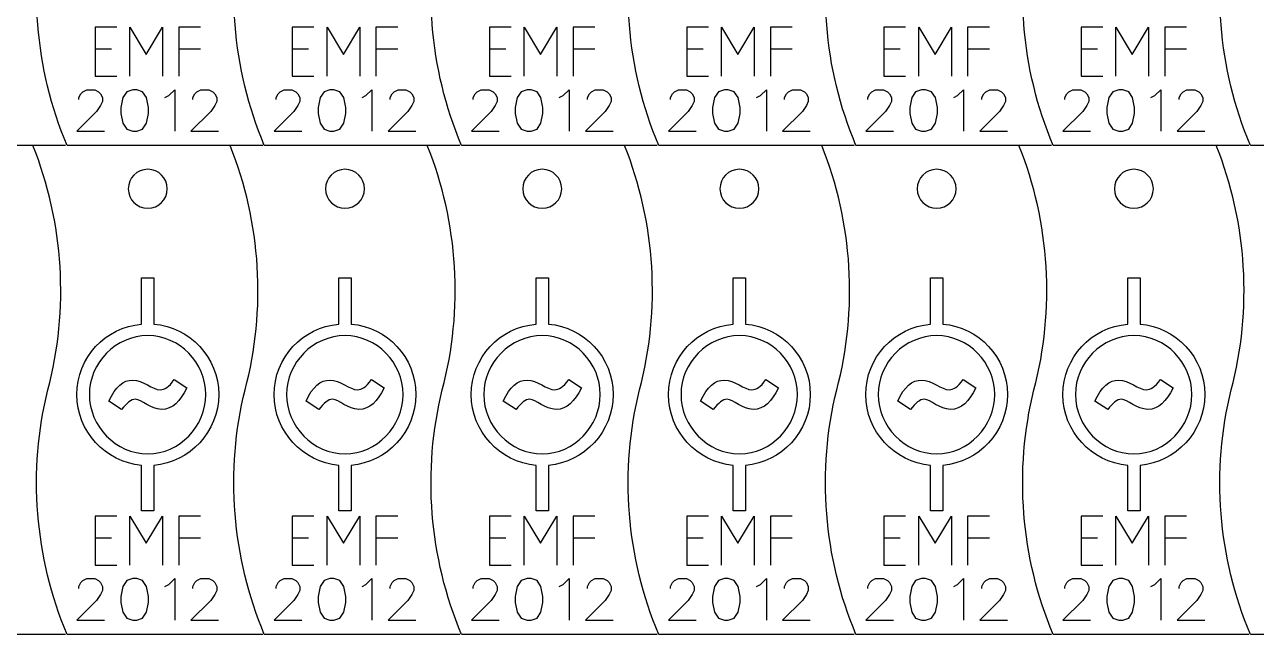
# Model space of a CAD drawing. Header units: millimetres. Extents: x 17 to 566, y -11 to 289.
# Drawn here: x 158 to 284, y -11.3 to 51 of the extents above; entities that cross this region are included whole.
import ezdxf

# ---------------------------------------------------------------- set-up
doc = ezdxf.new("R2010")
doc.units = ezdxf.units.MM
doc.layers.add('cut', color=7, linetype='CONTINUOUS')

msp = doc.modelspace()

# ---------------------------------------------------------------- linework, layer by layer
at = {"layer": 'cut', "color": 5}
for points in [[(165.219648, 50.748061), (165.219648, 45.748059)], [(167.441869, 50.748061), (165.219648, 50.748061)], [(168.782224, 50.748061), (170.448887, 47.970283)], [(168.782224, 45.748059), (168.782224, 50.748061)], [(170.448887, 47.970283), (172.115553, 50.748061)], [(172.115553, 50.748061), (172.115553, 45.748059)], [(173.78222, 50.748061), (173.78222, 45.748059)], [(176.004443, 50.748061), (173.78222, 50.748061)], [(185.388885, 50.748061), (185.388885, 45.748059)], [(187.611106, 50.748061), (185.388885, 50.748061)], [(188.951461, 50.748061), (190.618124, 47.970283)], [(188.951461, 45.748059), (188.951461, 50.748061)], [(190.618124, 47.970283), (192.28479, 50.748061)], [(192.28479, 50.748061), (192.28479, 45.748059)], [(193.951456, 50.748061), (193.951456, 45.748059)], [(196.17368, 50.748061), (193.951456, 50.748061)], [(205.558122, 50.748061), (205.558122, 45.748059)], [(207.780342, 50.748061), (205.558122, 50.748061)], [(209.120698, 50.748061), (210.787361, 47.970283)], [(209.120698, 45.748059), (209.120698, 50.748061)], [(210.787361, 47.970283), (212.454027, 50.748061)], [(212.454027, 50.748061), (212.454027, 45.748059)], [(214.120693, 50.748061), (214.120693, 45.748059)], [(216.342917, 50.748061), (214.120693, 50.748061)], [(225.727359, 50.748061), (225.727359, 45.748059)], [(227.949579, 50.748061), (225.727359, 50.748061)], [(229.289935, 50.748061), (230.956598, 47.970283)], [(229.289935, 45.748059), (229.289935, 50.748061)], [(230.956598, 47.970283), (232.623264, 50.748061)], [(232.623264, 50.748061), (232.623264, 45.748059)], [(234.28993, 50.748061), (234.28993, 45.748059)], [(236.512154, 50.748061), (234.28993, 50.748061)], [(245.896596, 50.748061), (245.896596, 45.748059)], [(248.118816, 50.748061), (245.896596, 50.748061)], [(249.459171, 50.748061), (251.125835, 47.970283)], [(249.459171, 45.748059), (249.459171, 50.748061)], [(251.125835, 47.970283), (252.792501, 50.748061)], [(252.792501, 50.748061), (252.792501, 45.748059)], [(254.459167, 50.748061), (254.459167, 45.748059)], [(256.681391, 50.748061), (254.459167, 50.748061)], [(266.065833, 50.748061), (266.065833, 45.748059)], [(268.288053, 50.748061), (266.065833, 50.748061)], [(269.628408, 50.748061), (271.295072, 47.970283)], [(269.628408, 45.748059), (269.628408, 50.748061)], [(271.295072, 47.970283), (272.961738, 50.748061)], [(272.961738, 50.748061), (272.961738, 45.748059)], [(274.628404, 50.748061), (274.628404, 45.748059)], [(276.850627, 50.748061), (274.628404, 50.748061)], [(165.219648, 48.525837), (166.886311, 48.525837)], [(173.78222, 48.525837), (176.004443, 48.525837)], [(185.388885, 48.525837), (187.055548, 48.525837)], [(193.951456, 48.525837), (196.17368, 48.525837)], [(205.558122, 48.525837), (207.224785, 48.525837)], [(214.120693, 48.525837), (216.342917, 48.525837)], [(225.727359, 48.525837), (227.394022, 48.525837)], [(234.28993, 48.525837), (236.512154, 48.525837)], [(245.896596, 48.525837), (247.563259, 48.525837)], [(254.459167, 48.525837), (256.681391, 48.525837)], [(266.065833, 48.525837), (267.732496, 48.525837)], [(274.628404, 48.525837), (276.850627, 48.525837)], [(165.219648, 45.748059), (167.441869, 45.748059)], [(185.388885, 45.748059), (187.611106, 45.748059)], [(205.558122, 45.748059), (207.780342, 45.748059)], [(225.727359, 45.748059), (227.949579, 45.748059)], [(245.896596, 45.748059), (248.118816, 45.748059)], [(266.065833, 45.748059), (268.288053, 45.748059)], [(163.768611, 43.953084), (163.970631, 44.155104)], [(163.970631, 44.155104), (164.374672, 44.357124)], [(164.374672, 44.357124), (165.182753, 44.357124)], [(165.182753, 44.357124), (165.586794, 44.155104)], [(165.586794, 44.155104), (165.788814, 43.953084)], [(168.465582, 44.155104), (168.061541, 43.549043)], [(169.071643, 44.357124), (168.465582, 44.155104)], [(169.475683, 44.357124), (169.071643, 44.357124)], [(170.081742, 44.155104), (169.475683, 44.357124)], [(170.485782, 43.549043), (170.081742, 44.155104)], [(172.758509, 43.751063), (173.36457, 44.357124)], [(173.36457, 44.357124), (173.36457, 40.114675)], [(175.435277, 43.953084), (175.637297, 44.155104)], [(175.637297, 44.155104), (176.041338, 44.357124)], [(176.041338, 44.357124), (176.849419, 44.357124)], [(176.849419, 44.357124), (177.25346, 44.155104)], [(177.25346, 44.155104), (177.45548, 43.953084)], [(183.937848, 43.953084), (184.139868, 44.155104)], [(184.139868, 44.155104), (184.543909, 44.357124)], [(184.543909, 44.357124), (185.35199, 44.357124)], [(185.35199, 44.357124), (185.756031, 44.155104)], [(185.756031, 44.155104), (185.958051, 43.953084)], [(188.634819, 44.155104), (188.230778, 43.549043)], [(189.24088, 44.357124), (188.634819, 44.155104)], [(189.64492, 44.357124), (189.24088, 44.357124)], [(190.250978, 44.155104), (189.64492, 44.357124)], [(190.655019, 43.549043), (190.250978, 44.155104)], [(192.927746, 43.751063), (193.533807, 44.357124)], [(193.533807, 44.357124), (193.533807, 40.114675)], [(195.604514, 43.953084), (195.806534, 44.155104)], [(195.806534, 44.155104), (196.210575, 44.357124)], [(196.210575, 44.357124), (197.018656, 44.357124)], [(197.018656, 44.357124), (197.422697, 44.155104)], [(197.422697, 44.155104), (197.624717, 43.953084)], [(204.107085, 43.953084), (204.309105, 44.155104)], [(204.309105, 44.155104), (204.713146, 44.357124)], [(204.713146, 44.357124), (205.521227, 44.357124)], [(205.521227, 44.357124), (205.925268, 44.155104)], [(205.925268, 44.155104), (206.127288, 43.953084)], [(208.804056, 44.155104), (208.400015, 43.549043)], [(209.410117, 44.357124), (208.804056, 44.155104)], [(209.814157, 44.357124), (209.410117, 44.357124)], [(210.420215, 44.155104), (209.814157, 44.357124)], [(210.824256, 43.549043), (210.420215, 44.155104)], [(213.096983, 43.751063), (213.703044, 44.357124)], [(213.703044, 44.357124), (213.703044, 40.114675)], [(215.773751, 43.953084), (215.975771, 44.155104)], [(215.975771, 44.155104), (216.379812, 44.357124)], [(216.379812, 44.357124), (217.187893, 44.357124)], [(217.187893, 44.357124), (217.591934, 44.155104)], [(217.591934, 44.155104), (217.793954, 43.953084)], [(224.276322, 43.953084), (224.478342, 44.155104)], [(224.478342, 44.155104), (224.882383, 44.357124)], [(224.882383, 44.357124), (225.690464, 44.357124)], [(225.690464, 44.357124), (226.094504, 44.155104)], [(226.094504, 44.155104), (226.296525, 43.953084)], [(228.973293, 44.155104), (228.569252, 43.549043)], [(229.579353, 44.357124), (228.973293, 44.155104)], [(229.983394, 44.357124), (229.579353, 44.357124)], [(230.589452, 44.155104), (229.983394, 44.357124)], [(230.993493, 43.549043), (230.589452, 44.155104)], [(233.26622, 43.751063), (233.872281, 44.357124)], [(233.872281, 44.357124), (233.872281, 40.114675)], [(235.942988, 43.953084), (236.145008, 44.155104)], [(236.145008, 44.155104), (236.549049, 44.357124)], [(236.549049, 44.357124), (237.35713, 44.357124)], [(237.35713, 44.357124), (237.76117, 44.155104)], [(237.76117, 44.155104), (237.963191, 43.953084)], [(244.445559, 43.953084), (244.647579, 44.155104)], [(244.647579, 44.155104), (245.05162, 44.357124)], [(245.05162, 44.357124), (245.859701, 44.357124)], [(245.859701, 44.357124), (246.263741, 44.155104)], [(246.263741, 44.155104), (246.465762, 43.953084)], [(249.142529, 44.155104), (248.738489, 43.549043)], [(249.74859, 44.357124), (249.142529, 44.155104)], [(250.152631, 44.357124), (249.74859, 44.357124)], [(250.758689, 44.155104), (250.152631, 44.357124)], [(251.16273, 43.549043), (250.758689, 44.155104)], [(253.435457, 43.751063), (254.041518, 44.357124)], [(254.041518, 44.357124), (254.041518, 40.114675)], [(256.112224, 43.953084), (256.314245, 44.155104)], [(256.314245, 44.155104), (256.718285, 44.357124)], [(256.718285, 44.357124), (257.526367, 44.357124)], [(257.526367, 44.357124), (257.930407, 44.155104)], [(257.930407, 44.155104), (258.132428, 43.953084)], [(264.614795, 43.953084), (264.816816, 44.155104)], [(264.816816, 44.155104), (265.220856, 44.357124)], [(265.220856, 44.357124), (266.028938, 44.357124)], [(266.028938, 44.357124), (266.432978, 44.155104)], [(266.432978, 44.155104), (266.634999, 43.953084)], [(269.311766, 44.155104), (268.907726, 43.549043)], [(269.917827, 44.357124), (269.311766, 44.155104)], [(270.321868, 44.357124), (269.917827, 44.357124)], [(270.927926, 44.155104), (270.321868, 44.357124)], [(271.331967, 43.549043), (270.927926, 44.155104)], [(273.604694, 43.751063), (274.210755, 44.357124)], [(274.210755, 44.357124), (274.210755, 40.114675)], [(276.281461, 43.953084), (276.483482, 44.155104)], [(276.483482, 44.155104), (276.887522, 44.357124)], [(276.887522, 44.357124), (277.695604, 44.357124)], [(277.695604, 44.357124), (278.099644, 44.155104)], [(278.099644, 44.155104), (278.301664, 43.953084)], [(163.566591, 43.549043), (163.768611, 43.953084)], [(163.566591, 43.347023), (163.566591, 43.549043)], [(165.788814, 43.953084), (165.990834, 43.549043)], [(165.990834, 43.145002), (165.788814, 42.740962)], [(165.990834, 43.549043), (165.990834, 43.145002)], [(168.061541, 43.549043), (167.859521, 42.538941)], [(170.687802, 42.538941), (170.485782, 43.549043)], [(172.354469, 43.549043), (172.758509, 43.751063)], [(175.233257, 43.549043), (175.435277, 43.953084)], [(175.233257, 43.347023), (175.233257, 43.549043)], [(177.45548, 43.953084), (177.6575, 43.549043)], [(177.6575, 43.145002), (177.45548, 42.740962)], [(177.6575, 43.549043), (177.6575, 43.145002)], [(183.735828, 43.549043), (183.937848, 43.953084)], [(183.735828, 43.347023), (183.735828, 43.549043)], [(185.958051, 43.953084), (186.160071, 43.549043)], [(186.160071, 43.145002), (185.958051, 42.740962)], [(186.160071, 43.549043), (186.160071, 43.145002)], [(188.230778, 43.549043), (188.028758, 42.538941)], [(190.857039, 42.538941), (190.655019, 43.549043)], [(192.523705, 43.549043), (192.927746, 43.751063)], [(195.402494, 43.549043), (195.604514, 43.953084)], [(195.402494, 43.347023), (195.402494, 43.549043)], [(197.624717, 43.953084), (197.826737, 43.549043)], [(197.826737, 43.145002), (197.624717, 42.740962)], [(197.826737, 43.549043), (197.826737, 43.145002)], [(203.905064, 43.549043), (204.107085, 43.953084)], [(203.905064, 43.347023), (203.905064, 43.549043)], [(206.127288, 43.953084), (206.329308, 43.549043)], [(206.329308, 43.145002), (206.127288, 42.740962)], [(206.329308, 43.549043), (206.329308, 43.145002)], [(208.400015, 43.549043), (208.197995, 42.538941)], [(211.026276, 42.538941), (210.824256, 43.549043)], [(212.692942, 43.549043), (213.096983, 43.751063)], [(215.57173, 43.549043), (215.773751, 43.953084)], [(215.57173, 43.347023), (215.57173, 43.549043)], [(217.793954, 43.953084), (217.995974, 43.549043)], [(217.995974, 43.145002), (217.793954, 42.740962)], [(217.995974, 43.549043), (217.995974, 43.145002)], [(224.074301, 43.549043), (224.276322, 43.953084)], [(224.074301, 43.347023), (224.074301, 43.549043)], [(226.296525, 43.953084), (226.498545, 43.549043)], [(226.498545, 43.145002), (226.296525, 42.740962)], [(226.498545, 43.549043), (226.498545, 43.145002)], [(228.569252, 43.549043), (228.367232, 42.538941)], [(231.195513, 42.538941), (230.993493, 43.549043)], [(232.862179, 43.549043), (233.26622, 43.751063)], [(235.740967, 43.549043), (235.942988, 43.953084)], [(235.740967, 43.347023), (235.740967, 43.549043)], [(237.963191, 43.953084), (238.165211, 43.549043)], [(238.165211, 43.145002), (237.963191, 42.740962)], [(238.165211, 43.549043), (238.165211, 43.145002)], [(244.243538, 43.549043), (244.445559, 43.953084)], [(244.243538, 43.347023), (244.243538, 43.549043)], [(246.465762, 43.953084), (246.667782, 43.549043)], [(246.667782, 43.145002), (246.465762, 42.740962)], [(246.667782, 43.549043), (246.667782, 43.145002)], [(248.738489, 43.549043), (248.536468, 42.538941)], [(251.36475, 42.538941), (251.16273, 43.549043)], [(253.031416, 43.549043), (253.435457, 43.751063)], [(255.910204, 43.549043), (256.112224, 43.953084)], [(255.910204, 43.347023), (255.910204, 43.549043)], [(258.132428, 43.953084), (258.334448, 43.549043)], [(258.334448, 43.145002), (258.132428, 42.740962)], [(258.334448, 43.549043), (258.334448, 43.145002)], [(264.412775, 43.549043), (264.614795, 43.953084)], [(264.412775, 43.347023), (264.412775, 43.549043)], [(266.634999, 43.953084), (266.837019, 43.549043)], [(266.837019, 43.145002), (266.634999, 42.740962)], [(266.837019, 43.549043), (266.837019, 43.145002)], [(268.907726, 43.549043), (268.705705, 42.538941)], [(271.533987, 42.538941), (271.331967, 43.549043)], [(273.200653, 43.549043), (273.604694, 43.751063)], [(276.079441, 43.549043), (276.281461, 43.953084)], [(276.079441, 43.347023), (276.079441, 43.549043)], [(278.301664, 43.953084), (278.503685, 43.549043)], [(278.503685, 43.145002), (278.301664, 42.740962)], [(278.503685, 43.549043), (278.503685, 43.145002)], [(165.384774, 42.134901), (163.36457, 40.114675)], [(165.788814, 42.740962), (165.384774, 42.134901)], [(167.859521, 42.538941), (167.859521, 41.93288)], [(167.859521, 41.93288), (168.061541, 40.922762)], [(170.485782, 40.922762), (170.687802, 41.93288)], [(170.687802, 41.93288), (170.687802, 42.538941)], [(177.051439, 42.134901), (175.031239, 40.114675)], [(177.45548, 42.740962), (177.051439, 42.134901)], [(185.55401, 42.134901), (183.533807, 40.114675)], [(185.958051, 42.740962), (185.55401, 42.134901)], [(188.028758, 42.538941), (188.028758, 41.93288)], [(188.028758, 41.93288), (188.230778, 40.922762)], [(190.655019, 40.922762), (190.857039, 41.93288)], [(190.857039, 41.93288), (190.857039, 42.538941)], [(197.220676, 42.134901), (195.200476, 40.114675)], [(197.624717, 42.740962), (197.220676, 42.134901)], [(205.723247, 42.134901), (203.703044, 40.114675)], [(206.127288, 42.740962), (205.723247, 42.134901)], [(208.197995, 42.538941), (208.197995, 41.93288)], [(208.197995, 41.93288), (208.400015, 40.922762)], [(210.824256, 40.922762), (211.026276, 41.93288)], [(211.026276, 41.93288), (211.026276, 42.538941)], [(217.389913, 42.134901), (215.369713, 40.114675)], [(217.793954, 42.740962), (217.389913, 42.134901)], [(225.892484, 42.134901), (223.872281, 40.114675)], [(226.296525, 42.740962), (225.892484, 42.134901)], [(228.367232, 42.538941), (228.367232, 41.93288)], [(228.367232, 41.93288), (228.569252, 40.922762)], [(230.993493, 40.922762), (231.195513, 41.93288)], [(231.195513, 41.93288), (231.195513, 42.538941)], [(237.55915, 42.134901), (235.53895, 40.114675)], [(237.963191, 42.740962), (237.55915, 42.134901)], [(246.061721, 42.134901), (244.041518, 40.114675)], [(246.465762, 42.740962), (246.061721, 42.134901)], [(248.536468, 42.538941), (248.536468, 41.93288)], [(248.536468, 41.93288), (248.738489, 40.922762)], [(251.16273, 40.922762), (251.36475, 41.93288)], [(251.36475, 41.93288), (251.36475, 42.538941)], [(257.728387, 42.134901), (255.708187, 40.114675)], [(258.132428, 42.740962), (257.728387, 42.134901)], [(266.230958, 42.134901), (264.210755, 40.114675)], [(266.634999, 42.740962), (266.230958, 42.134901)], [(268.705705, 42.538941), (268.705705, 41.93288)], [(268.705705, 41.93288), (268.907726, 40.922762)], [(271.331967, 40.922762), (271.533987, 41.93288)], [(271.533987, 41.93288), (271.533987, 42.538941)], [(277.897624, 42.134901), (275.877424, 40.114675)], [(278.301664, 42.740962), (277.897624, 42.134901)], [(168.061541, 40.922762), (168.465582, 40.316718)], [(168.465582, 40.316718), (169.071643, 40.114675)], [(169.475683, 40.114675), (170.081742, 40.316718)], [(170.081742, 40.316718), (170.485782, 40.922762)], [(188.230778, 40.922762), (188.634819, 40.316718)], [(188.634819, 40.316718), (189.24088, 40.114675)], [(189.64492, 40.114675), (190.250978, 40.316718)], [(190.250978, 40.316718), (190.655019, 40.922762)], [(208.400015, 40.922762), (208.804056, 40.316718)], [(208.804056, 40.316718), (209.410117, 40.114675)], [(209.814157, 40.114675), (210.420215, 40.316718)], [(210.420215, 40.316718), (210.824256, 40.922762)], [(228.569252, 40.922762), (228.973293, 40.316718)], [(228.973293, 40.316718), (229.579353, 40.114675)], [(229.983394, 40.114675), (230.589452, 40.316718)], [(230.589452, 40.316718), (230.993493, 40.922762)], [(248.738489, 40.922762), (249.142529, 40.316718)], [(249.142529, 40.316718), (249.74859, 40.114675)], [(250.152631, 40.114675), (250.758689, 40.316718)], [(250.758689, 40.316718), (251.16273, 40.922762)], [(268.907726, 40.922762), (269.311766, 40.316718)], [(269.311766, 40.316718), (269.917827, 40.114675)], [(270.321868, 40.114675), (270.927926, 40.316718)], [(270.927926, 40.316718), (271.331967, 40.922762)], [(163.36457, 40.114675), (166.192855, 40.114675)], [(169.071643, 40.114675), (169.475683, 40.114675)], [(175.031239, 40.114675), (177.859521, 40.114675)], [(183.533807, 40.114675), (186.362092, 40.114675)], [(189.24088, 40.114675), (189.64492, 40.114675)], [(195.200476, 40.114675), (198.028758, 40.114675)], [(203.703044, 40.114675), (206.531329, 40.114675)], [(209.410117, 40.114675), (209.814157, 40.114675)], [(215.369713, 40.114675), (218.197994, 40.114675)], [(223.872281, 40.114675), (226.700565, 40.114675)], [(229.579353, 40.114675), (229.983394, 40.114675)], [(235.53895, 40.114675), (238.367231, 40.114675)], [(244.041518, 40.114675), (246.869802, 40.114675)], [(249.74859, 40.114675), (250.152631, 40.114675)], [(255.708187, 40.114675), (258.536468, 40.114675)], [(264.210755, 40.114675), (267.039039, 40.114675)], [(269.917827, 40.114675), (270.321868, 40.114675)], [(275.877424, 40.114675), (278.705705, 40.114675)], [(169.98385, 25.104381), (171.240244, 25.104381), (171.240244, 20.389224)], [(169.98385, 20.389224), (169.98385, 25.104381)], [(190.153087, 25.104381), (191.409481, 25.104381), (191.409481, 20.389224)], [(190.153087, 20.389224), (190.153087, 25.104381)], [(210.322324, 25.104381), (211.578718, 25.104381), (211.578718, 20.389224)], [(210.322324, 20.389224), (210.322324, 25.104381)], [(230.491561, 25.104381), (231.747955, 25.104381), (231.747955, 20.389224)], [(230.491561, 20.389224), (230.491561, 25.104381)], [(250.660797, 25.104381), (251.917192, 25.104381), (251.917192, 20.389224)], [(250.660797, 20.389224), (250.660797, 25.104381)], [(270.830034, 25.104381), (272.086428, 25.104381), (272.086428, 20.389224)], [(270.830034, 20.389224), (270.830034, 25.104381)], [(173.322491, 14.724516), (174.616917, 13.861481)], [(193.491728, 14.724516), (194.786154, 13.861481)], [(213.660965, 14.724516), (214.955391, 13.861481)], [(233.830201, 14.724516), (235.124628, 13.861481)], [(253.999438, 14.724516), (255.293865, 13.861481)], [(274.168675, 14.724516), (275.463102, 13.861481)], [(164.637627, 13.186261), (164.637627, 13.186261)], [(184.806864, 13.186261), (184.806864, 13.186261)], [(204.976101, 13.186261), (204.976101, 13.186261)], [(225.145338, 13.186261), (225.145338, 13.186261)], [(245.314574, 13.186261), (245.314574, 13.186261)], [(265.483811, 13.186261), (265.483811, 13.186261)], [(167.939096, 11.648096), (166.625922, 12.510906)], [(188.108333, 11.648096), (186.795159, 12.510906)], [(208.27757, 11.648096), (206.964396, 12.510906)], [(228.446807, 11.648096), (227.133633, 12.510906)], [(248.616044, 11.648096), (247.302869, 12.510906)], [(268.785281, 11.648096), (267.472106, 12.510906)], [(171.240244, 5.945452), (171.240244, 1.280584), (169.98385, 1.280584), (169.98385, 5.945452)], [(191.409481, 5.945452), (191.409481, 1.280584), (190.153087, 1.280584), (190.153087, 5.945452)], [(211.578718, 5.945452), (211.578718, 1.280584), (210.322324, 1.280584), (210.322324, 5.945452)], [(231.747955, 5.945452), (231.747955, 1.280584), (230.491561, 1.280584), (230.491561, 5.945452)], [(251.917192, 5.945452), (251.917192, 1.280584), (250.660797, 1.280584), (250.660797, 5.945452)], [(272.086428, 5.945452), (272.086428, 1.280584), (270.830034, 1.280584), (270.830034, 5.945452)], [(165.219648, 0.748087), (165.219648, -4.251914)], [(167.441869, 0.748087), (165.219648, 0.748087)], [(168.782224, 0.748087), (170.448887, -2.029691)], [(168.782224, -4.251914), (168.782224, 0.748087)], [(170.448887, -2.029691), (172.115553, 0.748087)], [(172.115553, 0.748087), (172.115553, -4.251914)], [(173.78222, 0.748087), (173.78222, -4.251914)], [(176.004443, 0.748087), (173.78222, 0.748087)], [(185.388885, 0.748087), (185.388885, -4.251914)], [(187.611106, 0.748087), (185.388885, 0.748087)], [(188.951461, 0.748087), (190.618124, -2.029691)], [(188.951461, -4.251914), (188.951461, 0.748087)], [(190.618124, -2.029691), (192.28479, 0.748087)], [(192.28479, 0.748087), (192.28479, -4.251914)], [(193.951456, 0.748087), (193.951456, -4.251914)], [(196.17368, 0.748087), (193.951456, 0.748087)], [(205.558122, 0.748087), (205.558122, -4.251914)], [(207.780342, 0.748087), (205.558122, 0.748087)], [(209.120698, 0.748087), (210.787361, -2.029691)], [(209.120698, -4.251914), (209.120698, 0.748087)], [(210.787361, -2.029691), (212.454027, 0.748087)], [(212.454027, 0.748087), (212.454027, -4.251914)], [(214.120693, 0.748087), (214.120693, -4.251914)], [(216.342917, 0.748087), (214.120693, 0.748087)], [(225.727359, 0.748087), (225.727359, -4.251914)], [(227.949579, 0.748087), (225.727359, 0.748087)], [(229.289935, 0.748087), (230.956598, -2.029691)], [(229.289935, -4.251914), (229.289935, 0.748087)], [(230.956598, -2.029691), (232.623264, 0.748087)], [(232.623264, 0.748087), (232.623264, -4.251914)], [(234.28993, 0.748087), (234.28993, -4.251914)], [(236.512154, 0.748087), (234.28993, 0.748087)], [(245.896596, 0.748087), (245.896596, -4.251914)], [(248.118816, 0.748087), (245.896596, 0.748087)], [(249.459171, 0.748087), (251.125835, -2.029691)], [(249.459171, -4.251914), (249.459171, 0.748087)], [(251.125835, -2.029691), (252.792501, 0.748087)], [(252.792501, 0.748087), (252.792501, -4.251914)], [(254.459167, 0.748087), (254.459167, -4.251914)], [(256.681391, 0.748087), (254.459167, 0.748087)], [(266.065833, 0.748087), (266.065833, -4.251914)], [(268.288053, 0.748087), (266.065833, 0.748087)], [(269.628408, 0.748087), (271.295072, -2.029691)], [(269.628408, -4.251914), (269.628408, 0.748087)], [(271.295072, -2.029691), (272.961738, 0.748087)], [(272.961738, 0.748087), (272.961738, -4.251914)], [(274.628404, 0.748087), (274.628404, -4.251914)], [(276.850627, 0.748087), (274.628404, 0.748087)], [(165.219648, -1.474136), (166.886311, -1.474136)], [(173.78222, -1.474136), (176.004443, -1.474136)], [(185.388885, -1.474136), (187.055548, -1.474136)], [(193.951456, -1.474136), (196.17368, -1.474136)], [(205.558122, -1.474136), (207.224785, -1.474136)], [(214.120693, -1.474136), (216.342917, -1.474136)], [(225.727359, -1.474136), (227.394022, -1.474136)], [(234.28993, -1.474136), (236.512154, -1.474136)], [(245.896596, -1.474136), (247.563259, -1.474136)], [(254.459167, -1.474136), (256.681391, -1.474136)], [(266.065833, -1.474136), (267.732496, -1.474136)], [(274.628404, -1.474136), (276.850627, -1.474136)], [(165.219648, -4.251914), (167.441869, -4.251914)], [(185.388885, -4.251914), (187.611106, -4.251914)], [(205.558122, -4.251914), (207.780342, -4.251914)], [(225.727359, -4.251914), (227.949579, -4.251914)], [(245.896596, -4.251914), (248.118816, -4.251914)], [(266.065833, -4.251914), (268.288053, -4.251914)], [(163.566591, -6.45093), (163.768611, -6.04689)], [(163.768611, -6.04689), (163.970631, -5.844869)], [(163.970631, -5.844869), (164.374672, -5.642849)], [(164.374672, -5.642849), (165.182753, -5.642849)], [(165.182753, -5.642849), (165.586794, -5.844869)], [(165.586794, -5.844869), (165.788814, -6.04689)], [(165.788814, -6.04689), (165.990834, -6.45093)], [(168.465582, -5.844869), (168.061541, -6.45093)], [(169.071643, -5.642849), (168.465582, -5.844869)], [(169.475683, -5.642849), (169.071643, -5.642849)], [(170.081742, -5.844869), (169.475683, -5.642849)], [(170.485782, -6.45093), (170.081742, -5.844869)], [(172.354469, -6.45093), (172.758509, -6.24891)], [(172.758509, -6.24891), (173.36457, -5.642849)], [(173.36457, -5.642849), (173.36457, -9.885298)], [(175.233257, -6.45093), (175.435277, -6.04689)], [(175.435277, -6.04689), (175.637297, -5.844869)], [(175.637297, -5.844869), (176.041338, -5.642849)], [(176.041338, -5.642849), (176.849419, -5.642849)], [(176.849419, -5.642849), (177.25346, -5.844869)], [(177.25346, -5.844869), (177.45548, -6.04689)], [(177.45548, -6.04689), (177.6575, -6.45093)], [(183.735828, -6.45093), (183.937848, -6.04689)], [(183.937848, -6.04689), (184.139868, -5.844869)], [(184.139868, -5.844869), (184.543909, -5.642849)], [(184.543909, -5.642849), (185.35199, -5.642849)], [(185.35199, -5.642849), (185.756031, -5.844869)], [(185.756031, -5.844869), (185.958051, -6.04689)], [(185.958051, -6.04689), (186.160071, -6.45093)], [(188.634819, -5.844869), (188.230778, -6.45093)], [(189.24088, -5.642849), (188.634819, -5.844869)], [(189.64492, -5.642849), (189.24088, -5.642849)], [(190.250978, -5.844869), (189.64492, -5.642849)], [(190.655019, -6.45093), (190.250978, -5.844869)], [(192.523705, -6.45093), (192.927746, -6.24891)], [(192.927746, -6.24891), (193.533807, -5.642849)], [(193.533807, -5.642849), (193.533807, -9.885298)], [(195.402494, -6.45093), (195.604514, -6.04689)], [(195.604514, -6.04689), (195.806534, -5.844869)], [(195.806534, -5.844869), (196.210575, -5.642849)], [(196.210575, -5.642849), (197.018656, -5.642849)], [(197.018656, -5.642849), (197.422697, -5.844869)], [(197.422697, -5.844869), (197.624717, -6.04689)], [(197.624717, -6.04689), (197.826737, -6.45093)], [(203.905064, -6.45093), (204.107085, -6.04689)], [(204.107085, -6.04689), (204.309105, -5.844869)], [(204.309105, -5.844869), (204.713146, -5.642849)], [(204.713146, -5.642849), (205.521227, -5.642849)], [(205.521227, -5.642849), (205.925268, -5.844869)], [(205.925268, -5.844869), (206.127288, -6.04689)], [(206.127288, -6.04689), (206.329308, -6.45093)], [(208.804056, -5.844869), (208.400015, -6.45093)], [(209.410117, -5.642849), (208.804056, -5.844869)], [(209.814157, -5.642849), (209.410117, -5.642849)], [(210.420215, -5.844869), (209.814157, -5.642849)], [(210.824256, -6.45093), (210.420215, -5.844869)], [(212.692942, -6.45093), (213.096983, -6.24891)], [(213.096983, -6.24891), (213.703044, -5.642849)], [(213.703044, -5.642849), (213.703044, -9.885298)], [(215.57173, -6.45093), (215.773751, -6.04689)], [(215.773751, -6.04689), (215.975771, -5.844869)], [(215.975771, -5.844869), (216.379812, -5.642849)], [(216.379812, -5.642849), (217.187893, -5.642849)], [(217.187893, -5.642849), (217.591934, -5.844869)], [(217.591934, -5.844869), (217.793954, -6.04689)], [(217.793954, -6.04689), (217.995974, -6.45093)], [(224.074301, -6.45093), (224.276322, -6.04689)], [(224.276322, -6.04689), (224.478342, -5.844869)], [(224.478342, -5.844869), (224.882383, -5.642849)], [(224.882383, -5.642849), (225.690464, -5.642849)], [(225.690464, -5.642849), (226.094504, -5.844869)], [(226.094504, -5.844869), (226.296525, -6.04689)], [(226.296525, -6.04689), (226.498545, -6.45093)], [(228.973293, -5.844869), (228.569252, -6.45093)], [(229.579353, -5.642849), (228.973293, -5.844869)], [(229.983394, -5.642849), (229.579353, -5.642849)], [(230.589452, -5.844869), (229.983394, -5.642849)], [(230.993493, -6.45093), (230.589452, -5.844869)], [(232.862179, -6.45093), (233.26622, -6.24891)], [(233.26622, -6.24891), (233.872281, -5.642849)], [(233.872281, -5.642849), (233.872281, -9.885298)], [(235.740967, -6.45093), (235.942988, -6.04689)], [(235.942988, -6.04689), (236.145008, -5.844869)], [(236.145008, -5.844869), (236.549049, -5.642849)], [(236.549049, -5.642849), (237.35713, -5.642849)], [(237.35713, -5.642849), (237.76117, -5.844869)], [(237.76117, -5.844869), (237.963191, -6.04689)], [(237.963191, -6.04689), (238.165211, -6.45093)], [(244.243538, -6.45093), (244.445559, -6.04689)], [(244.445559, -6.04689), (244.647579, -5.844869)], [(244.647579, -5.844869), (245.05162, -5.642849)], [(245.05162, -5.642849), (245.859701, -5.642849)], [(245.859701, -5.642849), (246.263741, -5.844869)], [(246.263741, -5.844869), (246.465762, -6.04689)], [(246.465762, -6.04689), (246.667782, -6.45093)], [(249.142529, -5.844869), (248.738489, -6.45093)], [(249.74859, -5.642849), (249.142529, -5.844869)], [(250.152631, -5.642849), (249.74859, -5.642849)], [(250.758689, -5.844869), (250.152631, -5.642849)], [(251.16273, -6.45093), (250.758689, -5.844869)], [(253.031416, -6.45093), (253.435457, -6.24891)], [(253.435457, -6.24891), (254.041518, -5.642849)], [(254.041518, -5.642849), (254.041518, -9.885298)], [(255.910204, -6.45093), (256.112224, -6.04689)], [(256.112224, -6.04689), (256.314245, -5.844869)], [(256.314245, -5.844869), (256.718285, -5.642849)], [(256.718285, -5.642849), (257.526367, -5.642849)], [(257.526367, -5.642849), (257.930407, -5.844869)], [(257.930407, -5.844869), (258.132428, -6.04689)], [(258.132428, -6.04689), (258.334448, -6.45093)], [(264.412775, -6.45093), (264.614795, -6.04689)], [(264.614795, -6.04689), (264.816816, -5.844869)], [(264.816816, -5.844869), (265.220856, -5.642849)], [(265.220856, -5.642849), (266.028938, -5.642849)], [(266.028938, -5.642849), (266.432978, -5.844869)], [(266.432978, -5.844869), (266.634999, -6.04689)], [(266.634999, -6.04689), (266.837019, -6.45093)], [(269.311766, -5.844869), (268.907726, -6.45093)], [(269.917827, -5.642849), (269.311766, -5.844869)], [(270.321868, -5.642849), (269.917827, -5.642849)], [(270.927926, -5.844869), (270.321868, -5.642849)], [(271.331967, -6.45093), (270.927926, -5.844869)], [(273.200653, -6.45093), (273.604694, -6.24891)], [(273.604694, -6.24891), (274.210755, -5.642849)], [(274.210755, -5.642849), (274.210755, -9.885298)], [(276.079441, -6.45093), (276.281461, -6.04689)], [(276.281461, -6.04689), (276.483482, -5.844869)], [(276.483482, -5.844869), (276.887522, -5.642849)], [(276.887522, -5.642849), (277.695604, -5.642849)], [(277.695604, -5.642849), (278.099644, -5.844869)], [(278.099644, -5.844869), (278.301664, -6.04689)], [(278.301664, -6.04689), (278.503685, -6.45093)], [(163.566591, -6.652951), (163.566591, -6.45093)], [(165.788814, -7.259012), (165.384774, -7.865073)], [(165.990834, -6.854971), (165.788814, -7.259012)], [(165.990834, -6.45093), (165.990834, -6.854971)], [(168.061541, -6.45093), (167.859521, -7.461032)], [(167.859521, -7.461032), (167.859521, -8.067093)], [(170.687802, -7.461032), (170.485782, -6.45093)], [(170.687802, -8.067093), (170.687802, -7.461032)], [(175.233257, -6.652951), (175.233257, -6.45093)], [(177.45548, -7.259012), (177.051439, -7.865073)], [(177.6575, -6.854971), (177.45548, -7.259012)], [(177.6575, -6.45093), (177.6575, -6.854971)], [(183.735828, -6.652951), (183.735828, -6.45093)], [(185.958051, -7.259012), (185.55401, -7.865073)], [(186.160071, -6.854971), (185.958051, -7.259012)], [(186.160071, -6.45093), (186.160071, -6.854971)], [(188.230778, -6.45093), (188.028758, -7.461032)], [(188.028758, -7.461032), (188.028758, -8.067093)], [(190.857039, -7.461032), (190.655019, -6.45093)], [(190.857039, -8.067093), (190.857039, -7.461032)], [(195.402494, -6.652951), (195.402494, -6.45093)], [(197.624717, -7.259012), (197.220676, -7.865073)], [(197.826737, -6.854971), (197.624717, -7.259012)], [(197.826737, -6.45093), (197.826737, -6.854971)], [(203.905064, -6.652951), (203.905064, -6.45093)], [(206.127288, -7.259012), (205.723247, -7.865073)], [(206.329308, -6.854971), (206.127288, -7.259012)], [(206.329308, -6.45093), (206.329308, -6.854971)], [(208.400015, -6.45093), (208.197995, -7.461032)], [(208.197995, -7.461032), (208.197995, -8.067093)], [(211.026276, -7.461032), (210.824256, -6.45093)], [(211.026276, -8.067093), (211.026276, -7.461032)], [(215.57173, -6.652951), (215.57173, -6.45093)], [(217.793954, -7.259012), (217.389913, -7.865073)], [(217.995974, -6.854971), (217.793954, -7.259012)], [(217.995974, -6.45093), (217.995974, -6.854971)], [(224.074301, -6.652951), (224.074301, -6.45093)], [(226.296525, -7.259012), (225.892484, -7.865073)], [(226.498545, -6.854971), (226.296525, -7.259012)], [(226.498545, -6.45093), (226.498545, -6.854971)], [(228.569252, -6.45093), (228.367232, -7.461032)], [(228.367232, -7.461032), (228.367232, -8.067093)], [(231.195513, -7.461032), (230.993493, -6.45093)], [(231.195513, -8.067093), (231.195513, -7.461032)], [(235.740967, -6.652951), (235.740967, -6.45093)], [(237.963191, -7.259012), (237.55915, -7.865073)], [(238.165211, -6.854971), (237.963191, -7.259012)], [(238.165211, -6.45093), (238.165211, -6.854971)], [(244.243538, -6.652951), (244.243538, -6.45093)], [(246.465762, -7.259012), (246.061721, -7.865073)], [(246.667782, -6.854971), (246.465762, -7.259012)], [(246.667782, -6.45093), (246.667782, -6.854971)], [(248.738489, -6.45093), (248.536468, -7.461032)], [(248.536468, -7.461032), (248.536468, -8.067093)], [(251.36475, -7.461032), (251.16273, -6.45093)], [(251.36475, -8.067093), (251.36475, -7.461032)], [(255.910204, -6.652951), (255.910204, -6.45093)], [(258.132428, -7.259012), (257.728387, -7.865073)], [(258.334448, -6.854971), (258.132428, -7.259012)], [(258.334448, -6.45093), (258.334448, -6.854971)], [(264.412775, -6.652951), (264.412775, -6.45093)], [(266.634999, -7.259012), (266.230958, -7.865073)], [(266.837019, -6.854971), (266.634999, -7.259012)], [(266.837019, -6.45093), (266.837019, -6.854971)], [(268.907726, -6.45093), (268.705705, -7.461032)], [(268.705705, -7.461032), (268.705705, -8.067093)], [(271.533987, -7.461032), (271.331967, -6.45093)], [(271.533987, -8.067093), (271.533987, -7.461032)], [(276.079441, -6.652951), (276.079441, -6.45093)], [(278.301664, -7.259012), (277.897624, -7.865073)], [(278.503685, -6.854971), (278.301664, -7.259012)], [(278.503685, -6.45093), (278.503685, -6.854971)], [(165.384774, -7.865073), (163.36457, -9.885298)], [(167.859521, -8.067093), (168.061541, -9.077211)], [(170.485782, -9.077211), (170.687802, -8.067093)], [(177.051439, -7.865073), (175.031239, -9.885298)], [(185.55401, -7.865073), (183.533807, -9.885298)], [(188.028758, -8.067093), (188.230778, -9.077211)], [(190.655019, -9.077211), (190.857039, -8.067093)], [(197.220676, -7.865073), (195.200476, -9.885298)], [(205.723247, -7.865073), (203.703044, -9.885298)], [(208.197995, -8.067093), (208.400015, -9.077211)], [(210.824256, -9.077211), (211.026276, -8.067093)], [(217.389913, -7.865073), (215.369713, -9.885298)], [(225.892484, -7.865073), (223.872281, -9.885298)], [(228.367232, -8.067093), (228.569252, -9.077211)], [(230.993493, -9.077211), (231.195513, -8.067093)], [(237.55915, -7.865073), (235.53895, -9.885298)], [(246.061721, -7.865073), (244.041518, -9.885298)], [(248.536468, -8.067093), (248.738489, -9.077211)], [(251.16273, -9.077211), (251.36475, -8.067093)], [(257.728387, -7.865073), (255.708187, -9.885298)], [(266.230958, -7.865073), (264.210755, -9.885298)], [(268.705705, -8.067093), (268.907726, -9.077211)], [(271.331967, -9.077211), (271.533987, -8.067093)], [(277.897624, -7.865073), (275.877424, -9.885298)], [(163.36457, -9.885298), (166.192855, -9.885298)], [(168.061541, -9.077211), (168.465582, -9.683255)], [(168.465582, -9.683255), (169.071643, -9.885298)], [(169.071643, -9.885298), (169.475683, -9.885298)], [(169.475683, -9.885298), (170.081742, -9.683255)], [(170.081742, -9.683255), (170.485782, -9.077211)], [(175.031239, -9.885298), (177.859521, -9.885298)], [(183.533807, -9.885298), (186.362092, -9.885298)], [(188.230778, -9.077211), (188.634819, -9.683255)], [(188.634819, -9.683255), (189.24088, -9.885298)], [(189.24088, -9.885298), (189.64492, -9.885298)], [(189.64492, -9.885298), (190.250978, -9.683255)], [(190.250978, -9.683255), (190.655019, -9.077211)], [(195.200476, -9.885298), (198.028758, -9.885298)], [(203.703044, -9.885298), (206.531329, -9.885298)], [(208.400015, -9.077211), (208.804056, -9.683255)], [(208.804056, -9.683255), (209.410117, -9.885298)], [(209.410117, -9.885298), (209.814157, -9.885298)], [(209.814157, -9.885298), (210.420215, -9.683255)], [(210.420215, -9.683255), (210.824256, -9.077211)], [(215.369713, -9.885298), (218.197994, -9.885298)], [(223.872281, -9.885298), (226.700565, -9.885298)], [(228.569252, -9.077211), (228.973293, -9.683255)], [(228.973293, -9.683255), (229.579353, -9.885298)], [(229.579353, -9.885298), (229.983394, -9.885298)], [(229.983394, -9.885298), (230.589452, -9.683255)], [(230.589452, -9.683255), (230.993493, -9.077211)], [(235.53895, -9.885298), (238.367231, -9.885298)], [(244.041518, -9.885298), (246.869802, -9.885298)], [(248.738489, -9.077211), (249.142529, -9.683255)], [(249.142529, -9.683255), (249.74859, -9.885298)], [(249.74859, -9.885298), (250.152631, -9.885298)], [(250.152631, -9.885298), (250.758689, -9.683255)], [(250.758689, -9.683255), (251.16273, -9.077211)], [(255.708187, -9.885298), (258.536468, -9.885298)], [(264.210755, -9.885298), (267.039039, -9.885298)], [(268.907726, -9.077211), (269.311766, -9.683255)], [(269.311766, -9.683255), (269.917827, -9.885298)], [(269.917827, -9.885298), (270.321868, -9.885298)], [(270.321868, -9.885298), (270.927926, -9.683255)], [(270.927926, -9.683255), (271.331967, -9.077211)], [(275.877424, -9.885298), (278.705705, -9.885298)]]:
    msp.add_lwpolyline(points, dxfattribs=at)
at = {"layer": 'cut', "color": 7}
for points in [[(162.192535, 38.660779), (142.192536, 38.660779)], [(182.361772, 38.660779), (162.361773, 38.660779)], [(202.531009, 38.660779), (182.53101, 38.660779)], [(222.700246, 38.660779), (202.700247, 38.660779)], [(242.869483, 38.660779), (222.869483, 38.660779)], [(263.03872, 38.660779), (243.03872, 38.660779)], [(283.207957, 38.660779), (263.207957, 38.660779)], [(303.377194, 38.660779), (283.377194, 38.660779)], [(172.605215, 34.22667), (172.605215, 34.22667), (172.605215, 34.22667)], [(192.774451, 34.22667), (192.774451, 34.22667), (192.774451, 34.22667)], [(212.943688, 34.22667), (212.943688, 34.22667), (212.943688, 34.22667)], [(233.112925, 34.22667), (233.112925, 34.22667), (233.112925, 34.22667)], [(253.282162, 34.22667), (253.282162, 34.22667), (253.282162, 34.22667)], [(273.451399, 34.22667), (273.451399, 34.22667), (273.451399, 34.22667)], [(162.192535, -11.339194), (142.192536, -11.339194)], [(182.361772, -11.339194), (162.361773, -11.339194)], [(202.531009, -11.339194), (182.53101, -11.339194)], [(222.700246, -11.339194), (202.700247, -11.339194)], [(242.869483, -11.339194), (222.869483, -11.339194)], [(263.03872, -11.339194), (243.03872, -11.339194)], [(283.207957, -11.339194), (263.207957, -11.339194)], [(303.377194, -11.339194), (283.377194, -11.339194)]]:
    msp.add_lwpolyline(points, dxfattribs=at)
for points in [[(162.361773, 38.660779), (159.046178, 46.493053), (158.343329, 55.405534), (160.390242, 63.660754)], [(182.53101, 38.660779), (179.215415, 46.493053), (178.512566, 55.405534), (180.559479, 63.660754)], [(202.700247, 38.660779), (199.384652, 46.493053), (198.681803, 55.405534), (200.728715, 63.660754)], [(222.869483, 38.660779), (219.553889, 46.493053), (218.85104, 55.405534), (220.897952, 63.660754)], [(243.03872, 38.660779), (239.723126, 46.493053), (239.020277, 55.405534), (241.067189, 63.660754)], [(263.207957, 38.660779), (259.892363, 46.493053), (259.189514, 55.405534), (261.236426, 63.660754)], [(283.377194, 38.660779), (280.061599, 46.493053), (279.35875, 55.405534), (281.405663, 63.660754)], [(160.390242, 13.660781), (162.57971, 21.868475), (162.035363, 30.780946), (158.862322, 38.660779)], [(180.559479, 13.660781), (182.748947, 21.868475), (182.2046, 30.780946), (179.031559, 38.660779)], [(200.728715, 13.660781), (202.918184, 21.868475), (202.373837, 30.780946), (199.200795, 38.660779)], [(220.897952, 13.660781), (223.087421, 21.868475), (222.543074, 30.780946), (219.370032, 38.660779)], [(241.067189, 13.660781), (243.256658, 21.868475), (242.712311, 30.780946), (239.539269, 38.660779)], [(261.236426, 13.660781), (263.425895, 21.868475), (262.881547, 30.780946), (259.708506, 38.660779)], [(281.405663, 13.660781), (283.595132, 21.868475), (283.050784, 30.780946), (279.877743, 38.660779)], [(170.612046, 36.219839), (169.511249, 36.219839), (168.618876, 35.327464), (168.618876, 34.22667)], [(172.605215, 34.22667), (172.605215, 35.327464), (171.712842, 36.219839), (170.612046, 36.219839)], [(190.781282, 36.219839), (189.680486, 36.219839), (188.788113, 35.327464), (188.788113, 34.22667)], [(192.774451, 34.22667), (192.774451, 35.327464), (191.882079, 36.219839), (190.781282, 36.219839)], [(210.950519, 36.219839), (209.849723, 36.219839), (208.95735, 35.327464), (208.95735, 34.22667)], [(212.943688, 34.22667), (212.943688, 35.327464), (212.051316, 36.219839), (210.950519, 36.219839)], [(231.119756, 36.219839), (230.01896, 36.219839), (229.126587, 35.327464), (229.126587, 34.22667)], [(233.112925, 34.22667), (233.112925, 35.327464), (232.220553, 36.219839), (231.119756, 36.219839)], [(251.288993, 36.219839), (250.188197, 36.219839), (249.295824, 35.327464), (249.295824, 34.22667)], [(253.282162, 34.22667), (253.282162, 35.327464), (252.38979, 36.219839), (251.288993, 36.219839)], [(271.45823, 36.219839), (270.357433, 36.219839), (269.465061, 35.327464), (269.465061, 34.22667)], [(273.451399, 34.22667), (273.451399, 35.327464), (272.559026, 36.219839), (271.45823, 36.219839)], [(168.618876, 34.22667), (168.618876, 33.125868), (169.511249, 32.233501), (170.612046, 32.233501)], [(170.612046, 32.233501), (171.712842, 32.233501), (172.605215, 33.125868), (172.605215, 34.22667)], [(188.788113, 34.22667), (188.788113, 33.125868), (189.680486, 32.233501), (190.781282, 32.233501)], [(190.781282, 32.233501), (191.882079, 32.233501), (192.774451, 33.125868), (192.774451, 34.22667)], [(208.95735, 34.22667), (208.95735, 33.125868), (209.849723, 32.233501), (210.950519, 32.233501)], [(210.950519, 32.233501), (212.051316, 32.233501), (212.943688, 33.125868), (212.943688, 34.22667)], [(229.126587, 34.22667), (229.126587, 33.125868), (230.01896, 32.233501), (231.119756, 32.233501)], [(231.119756, 32.233501), (232.220553, 32.233501), (233.112925, 33.125868), (233.112925, 34.22667)], [(249.295824, 34.22667), (249.295824, 33.125868), (250.188197, 32.233501), (251.288993, 32.233501)], [(251.288993, 32.233501), (252.38979, 32.233501), (253.282162, 33.125868), (253.282162, 34.22667)], [(269.465061, 34.22667), (269.465061, 33.125868), (270.357433, 32.233501), (271.45823, 32.233501)], [(271.45823, 32.233501), (272.559026, 32.233501), (273.451399, 33.125868), (273.451399, 34.22667)], [(162.361773, -11.339194), (159.046178, -3.506921), (158.343329, 5.405561), (160.390242, 13.660781)], [(182.53101, -11.339194), (179.215415, -3.506921), (178.512566, 5.405561), (180.559479, 13.660781)], [(202.700247, -11.339194), (199.384652, -3.506921), (198.681803, 5.405561), (200.728715, 13.660781)], [(222.869483, -11.339194), (219.553889, -3.506921), (218.85104, 5.405561), (220.897952, 13.660781)], [(243.03872, -11.339194), (239.723126, -3.506921), (239.020277, 5.405561), (241.067189, 13.660781)], [(263.207957, -11.339194), (259.892363, -3.506921), (259.189514, 5.405561), (261.236426, 13.660781)], [(283.377194, -11.339194), (280.061599, -3.506921), (279.35875, 5.405561), (281.405663, 13.660781)]]:
    msp.add_open_spline(points, degree=3, dxfattribs=at)
at = {"layer": 'cut', "color": 5}
for points in [[(163.361946, 13.186261), (163.361946, 16.97538), (166.269506, 20.070511), (169.98385, 20.389224)], [(171.240244, 20.389224), (174.917199, 20.089137), (177.862145, 16.994119), (177.862145, 13.186261)], [(183.531183, 13.186261), (183.531183, 16.97538), (186.438743, 20.070511), (190.153087, 20.389224)], [(191.409481, 20.389224), (195.086436, 20.089137), (198.031382, 16.994119), (198.031382, 13.186261)], [(203.70042, 13.186261), (203.70042, 16.97538), (206.60798, 20.070511), (210.322324, 20.389224)], [(211.578718, 20.389224), (215.255673, 20.089137), (218.200619, 16.994119), (218.200619, 13.186261)], [(223.869656, 13.186261), (223.869656, 16.97538), (226.777217, 20.070511), (230.491561, 20.389224)], [(231.747955, 20.389224), (235.424909, 20.089137), (238.369856, 16.994119), (238.369856, 13.186261)], [(244.038893, 13.186261), (244.038893, 16.97538), (246.946454, 20.070511), (250.660797, 20.389224)], [(251.917192, 20.389224), (255.594146, 20.089137), (258.539093, 16.994119), (258.539093, 13.186261)], [(264.20813, 13.186261), (264.20813, 16.97538), (267.115691, 20.070511), (270.830034, 20.389224)], [(272.086428, 20.389224), (275.763383, 20.089137), (278.70833, 16.994119), (278.70833, 13.186261)], [(170.621582, 19.207585), (167.338858, 19.207585), (164.637627, 16.45002), (164.637627, 13.186261)], [(176.54929, 13.186261), (176.54929, 16.45002), (173.866593, 19.207585), (170.621582, 19.207585)], [(190.790819, 19.207585), (187.508094, 19.207585), (184.806864, 16.45002), (184.806864, 13.186261)], [(196.718527, 13.186261), (196.718527, 16.45002), (194.03583, 19.207585), (190.790819, 19.207585)], [(210.960056, 19.207585), (207.677331, 19.207585), (204.976101, 16.45002), (204.976101, 13.186261)], [(216.887764, 13.186261), (216.887764, 16.45002), (214.205066, 19.207585), (210.960056, 19.207585)], [(231.129292, 19.207585), (227.846568, 19.207585), (225.145338, 16.45002), (225.145338, 13.186261)], [(237.057001, 13.186261), (237.057001, 16.45002), (234.374303, 19.207585), (231.129292, 19.207585)], [(251.298529, 19.207585), (248.015805, 19.207585), (245.314574, 16.45002), (245.314574, 13.186261)], [(257.226237, 13.186261), (257.226237, 16.45002), (254.54354, 19.207585), (251.298529, 19.207585)], [(271.467766, 19.207585), (268.185042, 19.207585), (265.483811, 16.45002), (265.483811, 13.186261)], [(277.395474, 13.186261), (277.395474, 16.45002), (274.712777, 19.207585), (271.467766, 19.207585)], [(166.625922, 12.510906), (167.320112, 14.011566), (168.10793, 14.668041), (169.064689, 14.668041)], [(169.064689, 14.668041), (170.096225, 14.668041), (171.127866, 13.673885), (171.878298, 13.673885)], [(171.878298, 13.673885), (172.328343, 13.673885), (172.759963, 13.898985), (173.322491, 14.724516)], [(174.616917, 13.861481), (173.903981, 12.492167), (173.17262, 11.666864), (172.028386, 11.666864)], [(186.795159, 12.510906), (187.489349, 14.011566), (188.277167, 14.668041), (189.233926, 14.668041)], [(189.233926, 14.668041), (190.265462, 14.668041), (191.297103, 13.673885), (192.047535, 13.673885)], [(192.047535, 13.673885), (192.49758, 13.673885), (192.9292, 13.898985), (193.491728, 14.724516)], [(194.786154, 13.861481), (194.073218, 12.492167), (193.341856, 11.666864), (192.197623, 11.666864)], [(206.964396, 12.510906), (207.658586, 14.011566), (208.446404, 14.668041), (209.403163, 14.668041)], [(209.403163, 14.668041), (210.434699, 14.668041), (211.46634, 13.673885), (212.216771, 13.673885)], [(212.216771, 13.673885), (212.666817, 13.673885), (213.098436, 13.898985), (213.660965, 14.724516)], [(214.955391, 13.861481), (214.242455, 12.492167), (213.511093, 11.666864), (212.36686, 11.666864)], [(227.133633, 12.510906), (227.827823, 14.011566), (228.615641, 14.668041), (229.572399, 14.668041)], [(229.572399, 14.668041), (230.603936, 14.668041), (231.635577, 13.673885), (232.386008, 13.673885)], [(232.386008, 13.673885), (232.836054, 13.673885), (233.267673, 13.898985), (233.830201, 14.724516)], [(235.124628, 13.861481), (234.411692, 12.492167), (233.68033, 11.666864), (232.536097, 11.666864)], [(247.302869, 12.510906), (247.99706, 14.011566), (248.784878, 14.668041), (249.741636, 14.668041)], [(249.741636, 14.668041), (250.773173, 14.668041), (251.804813, 13.673885), (252.555245, 13.673885)], [(252.555245, 13.673885), (253.005291, 13.673885), (253.43691, 13.898985), (253.999438, 14.724516)], [(255.293865, 13.861481), (254.580929, 12.492167), (253.849567, 11.666864), (252.705334, 11.666864)], [(267.472106, 12.510906), (268.166297, 14.011566), (268.954115, 14.668041), (269.910873, 14.668041)], [(269.910873, 14.668041), (270.94241, 14.668041), (271.97405, 13.673885), (272.724482, 13.673885)], [(272.724482, 13.673885), (273.174528, 13.673885), (273.606147, 13.898985), (274.168675, 14.724516)], [(275.463102, 13.861481), (274.750166, 12.492167), (274.018804, 11.666864), (272.874571, 11.666864)], [(169.98385, 5.945452), (166.269506, 6.264394), (163.361946, 9.415775), (163.361946, 13.186261)], [(164.637627, 13.186261), (164.637627, 9.922282), (167.338858, 7.127427), (170.621582, 7.127427)], [(169.345901, 12.698725), (168.895748, 12.698725), (168.464346, 12.341965), (167.939096, 11.648096)], [(172.028386, 11.666864), (170.921539, 11.666864), (169.965102, 12.698725), (169.345901, 12.698725)], [(170.621582, 7.127427), (173.866593, 7.127427), (176.54929, 9.922282), (176.54929, 13.186261)], [(177.862145, 13.186261), (177.862145, 9.415775), (174.917199, 6.245652), (171.240244, 5.945452)], [(190.153087, 5.945452), (186.438743, 6.264394), (183.531183, 9.415775), (183.531183, 13.186261)], [(184.806864, 13.186261), (184.806864, 9.922282), (187.508094, 7.127427), (190.790819, 7.127427)], [(189.515138, 12.698725), (189.064985, 12.698725), (188.633583, 12.341965), (188.108333, 11.648096)], [(192.197623, 11.666864), (191.090776, 11.666864), (190.134339, 12.698725), (189.515138, 12.698725)], [(190.790819, 7.127427), (194.03583, 7.127427), (196.718527, 9.922282), (196.718527, 13.186261)], [(198.031382, 13.186261), (198.031382, 9.415775), (195.086436, 6.245652), (191.409481, 5.945452)], [(210.322324, 5.945452), (206.60798, 6.264394), (203.70042, 9.415775), (203.70042, 13.186261)], [(204.976101, 13.186261), (204.976101, 9.922282), (207.677331, 7.127427), (210.960056, 7.127427)], [(209.684374, 12.698725), (209.234222, 12.698725), (208.802819, 12.341965), (208.27757, 11.648096)], [(212.36686, 11.666864), (211.260013, 11.666864), (210.303576, 12.698725), (209.684374, 12.698725)], [(210.960056, 7.127427), (214.205066, 7.127427), (216.887764, 9.922282), (216.887764, 13.186261)], [(218.200619, 13.186261), (218.200619, 9.415775), (215.255673, 6.245652), (211.578718, 5.945452)], [(230.491561, 5.945452), (226.777217, 6.264394), (223.869656, 9.415775), (223.869656, 13.186261)], [(225.145338, 13.186261), (225.145338, 9.922282), (227.846568, 7.127427), (231.129292, 7.127427)], [(229.853611, 12.698725), (229.403458, 12.698725), (228.972056, 12.341965), (228.446807, 11.648096)], [(232.536097, 11.666864), (231.42925, 11.666864), (230.472813, 12.698725), (229.853611, 12.698725)], [(231.129292, 7.127427), (234.374303, 7.127427), (237.057001, 9.922282), (237.057001, 13.186261)], [(238.369856, 13.186261), (238.369856, 9.415775), (235.424909, 6.245652), (231.747955, 5.945452)], [(250.660797, 5.945452), (246.946454, 6.264394), (244.038893, 9.415775), (244.038893, 13.186261)], [(245.314574, 13.186261), (245.314574, 9.922282), (248.015805, 7.127427), (251.298529, 7.127427)], [(250.022848, 12.698725), (249.572695, 12.698725), (249.141293, 12.341965), (248.616044, 11.648096)], [(252.705334, 11.666864), (251.598486, 11.666864), (250.642049, 12.698725), (250.022848, 12.698725)], [(251.298529, 7.127427), (254.54354, 7.127427), (257.226237, 9.922282), (257.226237, 13.186261)], [(258.539093, 13.186261), (258.539093, 9.415775), (255.594146, 6.245652), (251.917192, 5.945452)], [(270.830034, 5.945452), (267.115691, 6.264394), (264.20813, 9.415775), (264.20813, 13.186261)], [(265.483811, 13.186261), (265.483811, 9.922282), (268.185042, 7.127427), (271.467766, 7.127427)], [(270.192085, 12.698725), (269.741932, 12.698725), (269.31053, 12.341965), (268.785281, 11.648096)], [(272.874571, 11.666864), (271.767723, 11.666864), (270.811286, 12.698725), (270.192085, 12.698725)], [(271.467766, 7.127427), (274.712777, 7.127427), (277.395474, 9.922282), (277.395474, 13.186261)], [(278.70833, 13.186261), (278.70833, 9.415775), (275.763383, 6.245652), (272.086428, 5.945452)]]:
    msp.add_open_spline(points, degree=3, dxfattribs=at)

doc.saveas('drawing.dxf')
